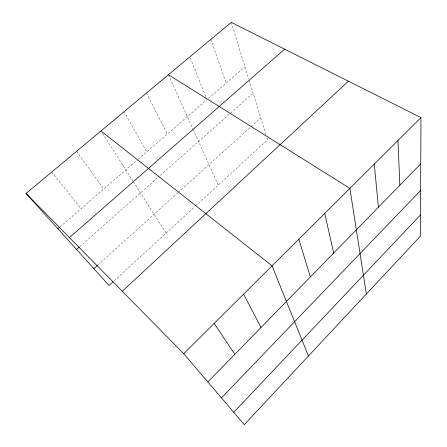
<?xml version="1.0" encoding="UTF-8"?>
<svg xmlns="http://www.w3.org/2000/svg" width="447" height="447" viewBox="0 0 447 447"><rect width="100%" height="100%" fill="white"/><g stroke="black" fill="none" stroke-linecap="round" stroke-linejoin="round"><path stroke-width="0.34" stroke-dasharray="2.23 1.68" d="M114.169 280.833L195.082 206.436M195.596 205.966L267.529 139.816L266.362 136.039M97.96 264.965L177.867 192.791M178.375 192.327L250.516 127.171M251.03 126.708L260.763 117.913M79.661 246.722L159.216 176.314M160.255 175.392L253.125 93.194M59.999 226.959L137.894 159.512M138.419 159.054L206.989 99.687M208.542 98.34L244.973 66.799M51.662 172.089L81.08 208.704M76.633 151.265L103.726 189.098M102.452 133.301L132.971 181.13M133.346 181.717L166.111 233.077M124.003 111.767L146.806 151.79M146.482 93.021L167.312 134.039M168.43 74.727L192.819 128.747M193.11 129.384L218.27 185.114M190.372 58.132L205.966 97.128M210.788 39.403L226.182 83.064M231.239 22.35L248.75 79.024M249.147 80.315L266.166 135.407"/><path stroke-width="0.67" d="M420.968 117.611L420.415 236.161L244.308 424.65L183.739 353.706L26.032 193.456L231.239 22.35L420.968 117.611L183.739 353.706M233.759 412.29L420.51 214.918M221.461 397.886L420.627 190.478M207.855 381.945L420.75 163.831M122.305 291.276L348.425 81.186M113.147 281.778L109.062 285.532L26.032 193.456M93.859 268.675L97.452 265.429M76.549 249.476L79.147 247.18M69.469 237.597L284.655 49.17M57.886 228.78L59.468 227.411M168.43 74.727L349.878 188.36L366.356 294.02M100.966 130.977L272.044 265.82L308.452 355.996M214.163 323.421L234.837 354.303M243.581 294.143L261.014 327.478M298.797 239.195L310.386 276.9M324.729 213.392L333.685 253.03M374.279 164.077L378.391 207.229M397.964 140.503L399.853 185.242"/></g></svg>
